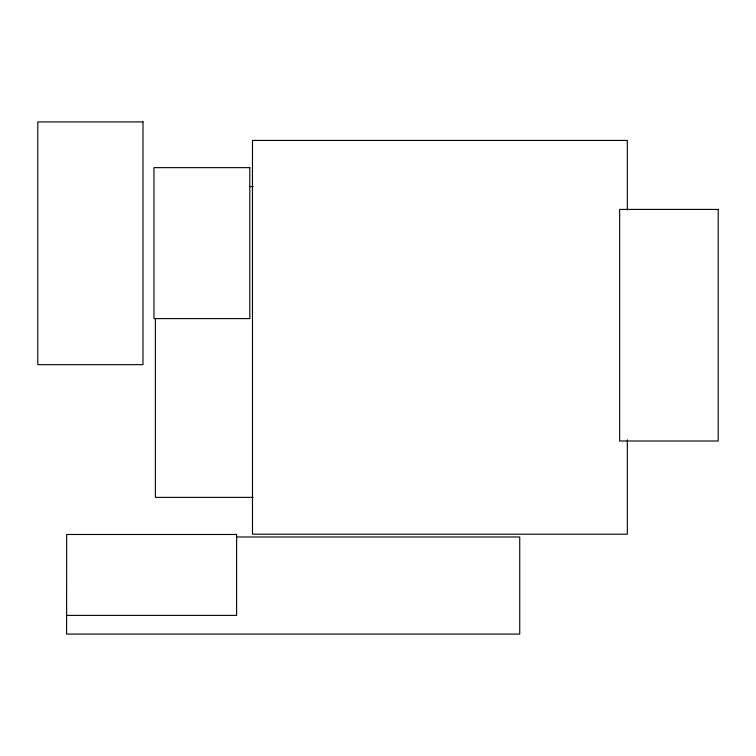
<?xml version="1.0" encoding="UTF-8"?>
<svg xmlns="http://www.w3.org/2000/svg" width="756" height="756" viewBox="0 0 756 756"><rect width="100%" height="100%" fill="white"/><g stroke="black" fill="none" stroke-linecap="round" stroke-linejoin="round"><path stroke-width="1.13" d="M249.688 186.571L253.222 186.571M253.222 497.382L155.386 497.382L155.386 318.437M236.515 536.987L519.731 536.987L519.731 634.086L66.585 634.086L66.679 534.473L236.609 534.473L236.609 615.393L66.679 615.393M627.329 209.998L627.329 140.436L252.466 140.436L252.466 534.19L627.329 534.19L627.329 439.879M142.997 121.914L37.8 121.914L37.8 364.666L142.997 364.666L142.997 121.914M249.801 167.643L153.95 167.643L153.95 318.597L249.801 318.597L249.801 167.643M718.2 209.421L619.636 209.421L619.636 441.003L718.2 441.003L718.2 209.421"/></g></svg>
